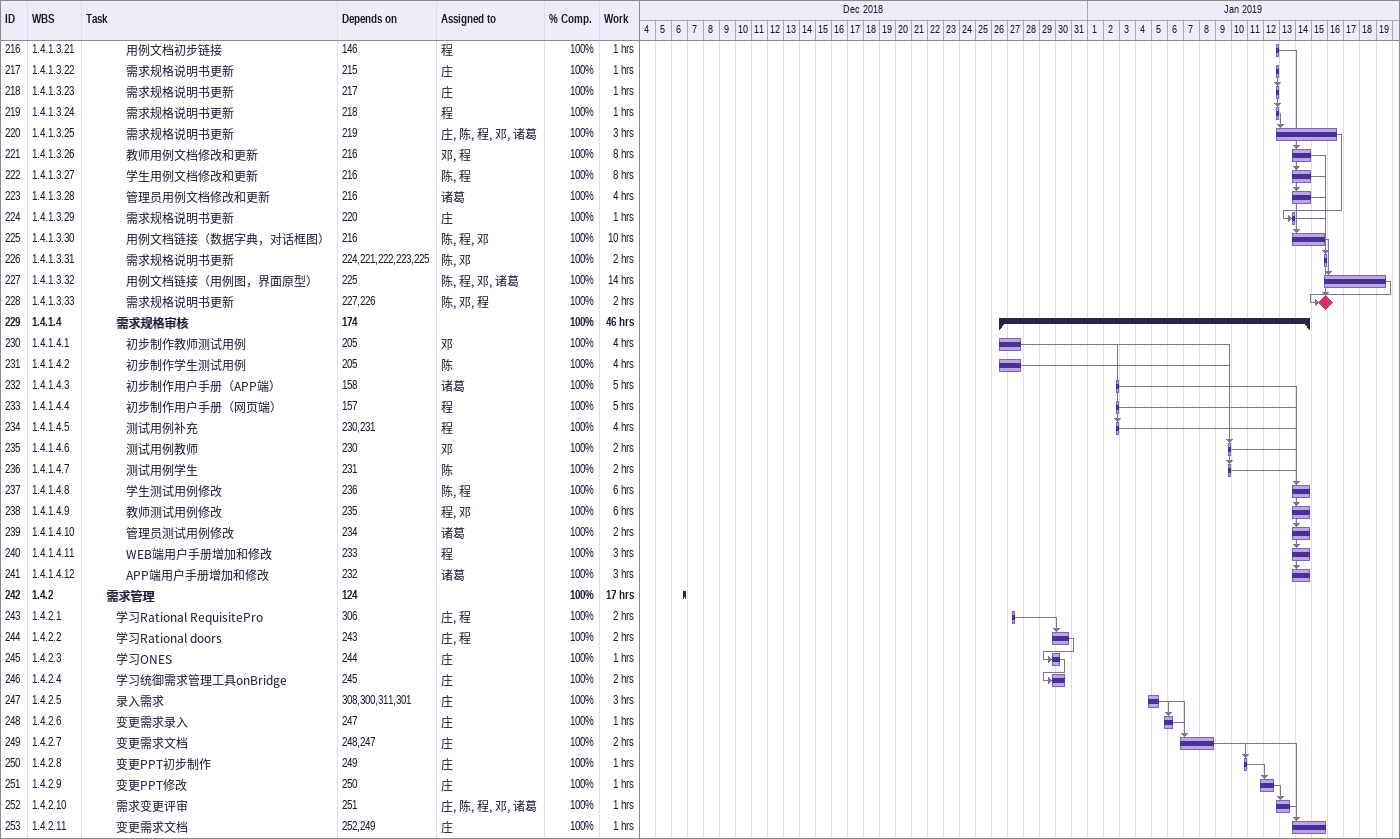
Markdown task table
| ID | WBS | Task | Start | Finish | Predecessors | Resources | % complete | Work (h) |
|---|---|---|---|---|---|---|---|---|
| 216 | 1.4.1.3.21 | 用例文档初步链接 | 2019-01-12 | 2019-01-12 | 146 | 程 | 100 | 1 |
| 217 | 1.4.1.3.22 | 需求规格说明书更新 | 2019-01-12 | 2019-01-12 | 215 | 庄 | 100 | 1 |
| 218 | 1.4.1.3.23 | 需求规格说明书更新 | 2019-01-12 | 2019-01-12 | 217 | 庄 | 100 | 1 |
| 219 | 1.4.1.3.24 | 需求规格说明书更新 | 2019-01-12 | 2019-01-12 | 218 | 程 | 100 | 1 |
| 220 | 1.4.1.3.25 | 需求规格说明书更新 | 2019-01-12 | 2019-01-16 | 219 | 庄, 陈, 程, 邓, 诸葛 | 100 | 3 |
| 221 | 1.4.1.3.26 | 教师用例文档修改和更新 | 2019-01-13 | 2019-01-14 | 216 | 邓, 程 | 100 | 8 |
| 222 | 1.4.1.3.27 | 学生用例文档修改和更新 | 2019-01-13 | 2019-01-14 | 216 | 陈, 程 | 100 | 8 |
| 223 | 1.4.1.3.28 | 管理员用例文档修改和更新 | 2019-01-13 | 2019-01-14 | 216 | 诸葛 | 100 | 4 |
| 224 | 1.4.1.3.29 | 需求规格说明书更新 | 2019-01-13 | 2019-01-13 | 220 | 庄 | 100 | 1 |
| 225 | 1.4.1.3.30 | 用例文档链接（数据字典，对话框图） | 2019-01-13 | 2019-01-15 | 216 | 陈, 程, 邓 | 100 | 10 |
| 226 | 1.4.1.3.31 | 需求规格说明书更新 | 2019-01-15 | 2019-01-15 | 224, 221, 222, 223, 225 | 陈, 邓 | 100 | 2 |
| 227 | 1.4.1.3.32 | 用例文档链接（用例图，界面原型） | 2019-01-15 | 2019-01-19 | 225 | 陈, 程, 邓, 诸葛 | 100 | 14 |
| 228 | 1.4.1.3.33 | 需求规格说明书更新 (milestone) | 2019-01-15 | 2019-01-15 | 227, 226 | 陈, 邓, 程 | 100 | 2 |
| 229 | 1.4.1.4 | **需求规格审核** | 2018-12-26 | 2019-01-14 | 174 |  | 100 | 46 |
| 230 | 1.4.1.4.1 | 初步制作教师测试用例 | 2018-12-26 | 2018-12-27 | 205 | 邓 | 100 | 4 |
| 231 | 1.4.1.4.2 | 初步制作学生测试用例 | 2018-12-26 | 2018-12-27 | 205 | 陈 | 100 | 4 |
| 232 | 1.4.1.4.3 | 初步制作用户手册（APP端） | 2019-01-02 | 2019-01-02 | 158 | 诸葛 | 100 | 5 |
| 233 | 1.4.1.4.4 | 初步制作用户手册（网页端） | 2019-01-02 | 2019-01-02 | 157 | 程 | 100 | 5 |
| 234 | 1.4.1.4.5 | 测试用例补充 | 2019-01-02 | 2019-01-02 | 230, 231 | 程 | 100 | 4 |
| 235 | 1.4.1.4.6 | 测试用例教师 | 2019-01-09 | 2019-01-09 | 230 | 邓 | 100 | 2 |
| 236 | 1.4.1.4.7 | 测试用例学生 | 2019-01-09 | 2019-01-09 | 231 | 陈 | 100 | 2 |
| 237 | 1.4.1.4.8 | 学生测试用例修改 | 2019-01-13 | 2019-01-14 | 236 | 陈, 程 | 100 | 6 |
| 238 | 1.4.1.4.9 | 教师测试用例修改 | 2019-01-13 | 2019-01-14 | 235 | 程, 邓 | 100 | 6 |
| 239 | 1.4.1.4.10 | 管理员测试用例修改 | 2019-01-13 | 2019-01-14 | 234 | 诸葛 | 100 | 2 |
| 240 | 1.4.1.4.11 | WEB端用户手册增加和修改 | 2019-01-13 | 2019-01-14 | 233 | 程 | 100 | 3 |
| 241 | 1.4.1.4.12 | APP端用户手册增加和修改 | 2019-01-13 | 2019-01-14 | 232 | 诸葛 | 100 | 3 |
| 242 | 1.4.2 | **需求管理** | 2018-12-06 | 2018-12-06 | 124 |  | 100 | 17 |
| 243 | 1.4.2.1 | 学习Rational RequisitePro | 2018-12-27 | 2018-12-27 | 306 | 庄, 程 | 100 | 2 |
| 244 | 1.4.2.2 | 学习Rational doors | 2018-12-29 | 2018-12-30 | 243 | 庄, 程 | 100 | 2 |
| 245 | 1.4.2.3 | 学习ONES | 2018-12-29 | 2018-12-30 | 244 | 庄 | 100 | 1 |
| 246 | 1.4.2.4 | 学习统御需求管理工具onBridge | 2018-12-29 | 2018-12-30 | 245 | 庄 | 100 | 2 |
| 247 | 1.4.2.5 | 录入需求 | 2019-01-04 | 2019-01-05 | 308, 300, 311, 301 | 庄 | 100 | 3 |
| 248 | 1.4.2.6 | 变更需求录入 | 2019-01-05 | 2019-01-06 | 247 | 庄 | 100 | 1 |
| 249 | 1.4.2.7 | 变更需求文档 | 2019-01-06 | 2019-01-08 | 248, 247 | 庄 | 100 | 2 |
| 250 | 1.4.2.8 | 变更PPT初步制作 | 2019-01-10 | 2019-01-10 | 249 | 庄 | 100 | 1 |
| 251 | 1.4.2.9 | 变更PPT修改 | 2019-01-11 | 2019-01-12 | 250 | 庄 | 100 | 1 |
| 252 | 1.4.2.10 | 需求变更评审 | 2019-01-12 | 2019-01-13 | 251 | 庄, 陈, 程, 邓, 诸葛 | 100 | 1 |
| 253 | 1.4.2.11 | 变更需求文档 | 2019-01-13 | 2019-01-15 | 252, 249 | 庄 | 100 | 1 |
